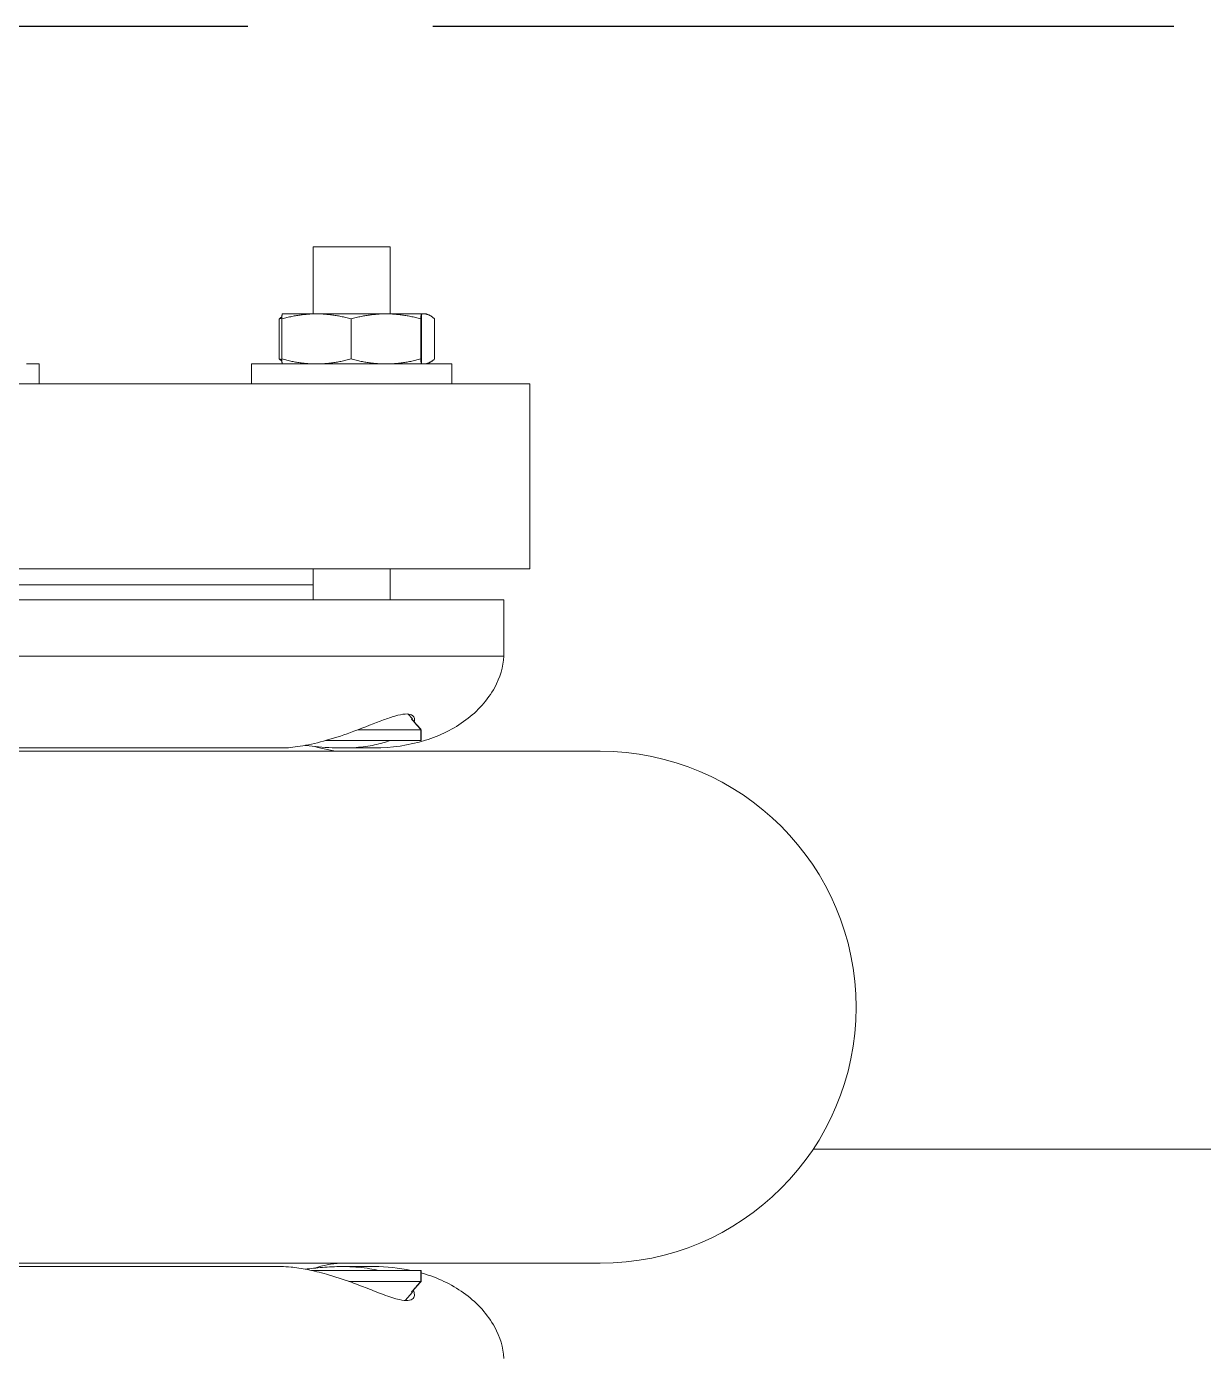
# Model space of a CAD drawing. Header units: inches. Extents: x 20 to 536, y 8 to 344.
# Drawn here: x 108.68 to 113.45, y 148.1 to 153.5 of the extents above; entities that cross this region are included whole.
import ezdxf

# ---------------------------------------------------------------- set-up
doc = ezdxf.new("R2010")
doc.units = ezdxf.units.IN
doc.header["$LTSCALE"] = 16
doc.header["$MEASUREMENT"] = 0
doc.linetypes.add('DASHED_SPACE', pattern=[0.2067, 0.1654, -0.0413])
doc.layers.add('Sketch Geometry (ANSI)', color=7, linetype='Continuous', lineweight=25)
doc.layers.add('Visible (ANSI)', color=7, linetype='Continuous', lineweight=50)

msp = doc.modelspace()

# ---------------------------------------------------------------- linework, layer by layer
at = {"layer": 'Sketch Geometry (ANSI)', "linetype": 'DASHED_SPACE', "ltscale": 1.133667}
msp.add_line((143.32397, 153.49688), (30.84607, 153.49688), dxfattribs=at)
at = {"layer": 'Visible (ANSI)', "linetype": 'Continuous', "lineweight": 18}
for p, q in [((110.15751, 152.60579), (109.84501, 152.60579)), ((109.84501, 152.33379), (109.84501, 152.60579)), ((110.15751, 152.33379), (110.15751, 152.60579)), ((109.70764, 152.31349), (109.70764, 152.1511)), ((109.71835, 152.31349), (109.71835, 152.1511)), ((109.71976, 152.33379), (109.71975, 152.33379)), ((109.85839, 152.33379), (109.71976, 152.33379)), ((110.13988, 152.33379), (109.85839, 152.33379)), ((109.99842, 152.31349), (109.99842, 152.1511)), ((110.28275, 152.33379), (110.13988, 152.33379)), ((110.28133, 152.31349), (110.28133, 152.1511)), ((110.28276, 152.33379), (110.28275, 152.33379)), ((110.29359, 152.33379), (110.28276, 152.33379)), ((110.28276, 152.33379), (110.28277, 152.33379)), ((110.28417, 152.31349), (110.28417, 152.1511)), ((110.30383, 152.33379), (110.29359, 152.33379)), ((110.30383, 152.33379), (110.31446, 152.32884)), ((110.33703, 152.31349), (110.33703, 152.1511)), ((110.30383, 152.13079), (110.31446, 152.13575)), ((108.73582, 152.13079), (108.68495, 152.13079)), ((108.73582, 152.13079), (108.73582, 152.05079)), ((110.40726, 152.13079), (109.59526, 152.13079)), ((109.59526, 152.13079), (109.59526, 152.05079)), ((109.71976, 152.13079), (109.71975, 152.1308)), ((110.28276, 152.13079), (110.28277, 152.1308)), ((110.40726, 152.13079), (110.40726, 152.05079)), ((107.88304, 152.05079), (110.72207, 152.05079)), ((110.72207, 152.05079), (110.72207, 151.30079)), ((107.90792, 151.30079), (110.72207, 151.30079)), ((109.84501, 151.17579), (109.84501, 151.30079)), ((110.15751, 151.17579), (110.15751, 151.30079)), ((108.4352, 151.23661), (109.84501, 151.23661)), ((107.94365, 151.17579), (110.61707, 151.17579)), ((110.61707, 151.17579), (110.61707, 150.94759)), ((107.95973, 150.94759), (110.61707, 150.94759)), ((110.23016, 150.71322), (110.24705, 150.69379)), ((110.24705, 150.69379), (110.24305, 150.69379)), ((110.28176, 150.64983), (110.02727, 150.64983)), ((110.28176, 150.60579), (110.28176, 150.64983)), ((110.28249, 150.64983), (110.28249, 150.60579)), ((108.50524, 150.57579), (109.71562, 150.57579)), ((110.28176, 150.60579), (109.8955, 150.60579)), ((109.96206, 150.57579), (110.09227, 150.57579)), ((110.28249, 150.60579), (110.28176, 150.60579)), ((111.00707, 150.56242), (107.85112, 150.56242)), ((113.56663, 148.95079), (111.86961, 148.95079)), ((107.60813, 148.48916), (111.00707, 148.48916)), ((109.71562, 148.47579), (108.50524, 148.47579)), ((110.09227, 148.47579), (109.96206, 148.47579)), ((109.83865, 148.45993), (110.28176, 148.45993)), ((109.989, 148.41589), (110.28176, 148.41589)), ((110.28176, 148.41589), (110.28176, 148.45993)), ((110.28176, 148.45993), (110.28249, 148.45993)), ((110.28249, 148.45993), (110.28249, 148.41589)), ((110.21779, 148.33827), (110.24705, 148.37193)), ((110.24305, 148.37193), (110.24705, 148.37193))]:
    msp.add_line(p, q, dxfattribs=at)
for centre, radius, start, end in [((110.32855, 150.96279), 0.28891, 330.65828, 356.98467), ((110.21493, 151.02666), 0.41925, 306.3851, 330.65828), ((110.14074, 151.12735), 0.54432, 286.97315, 306.3851), ((109.98069, 150.98048), 0.41885, 252.01179, 266.47155), ((110.09227, 151.28617), 0.71038, 270, 286.97315), ((111.00707, 149.52579), 1.03663, 270, 90), ((109.98069, 148.07111), 0.41885, 93.52845, 107.98821), ((110.09227, 147.76541), 0.71038, 77.86996, 90), ((110.09227, 147.76541), 0.71038, 73.02685, 74.46772), ((110.14074, 147.92424), 0.54432, 53.6149, 73.02685), ((110.21493, 148.02492), 0.41925, 29.34172, 53.6149), ((110.32855, 148.08879), 0.28891, 3.01533, 29.34172)]:
    msp.add_arc(centre, radius, start, end, dxfattribs=at)
for points, weights in [([(109.70764, 152.31349), (109.71334, 152.31846), (109.71871, 152.32217)], [1, 1.0090383393, 1.01377200719]), ([(109.71849, 152.31696), (109.71312, 152.31531), (109.70764, 152.31349)], [1.00602302446, 1.00329810217, 1]), ([(109.71835, 152.31349), (109.7191, 152.33349), (109.71975, 152.33379)], [1, 1.03735902917, 1.00117293374]), ([(109.85839, 152.33379), (109.7934, 152.33379), (109.71835, 152.31349)], [1, 1.0379548493, 1]), ([(109.99842, 152.31349), (109.92338, 152.33379), (109.85839, 152.33379)], [1, 1.0379548493, 1]), ([(110.13988, 152.33379), (110.07423, 152.33379), (109.99842, 152.31349)], [1, 1.0379548493, 1]), ([(110.28133, 152.31349), (110.20553, 152.33379), (110.13988, 152.33379)], [1, 1.0379548493, 1]), ([(110.28275, 152.33379), (110.28209, 152.33379), (110.28133, 152.31349)], [1, 1.0379548493, 1]), ([(110.28417, 152.31349), (110.28341, 152.33379), (110.28275, 152.33379)], [1, 1.0379548493, 1]), ([(110.29359, 152.33379), (110.28837, 152.33379), (110.28309, 152.33252)], [1, 1.00957055719, 1.01431456038]), ([(110.33703, 152.31349), (110.31375, 152.33379), (110.29359, 152.33379)], [1, 1.0379548493, 1]), ([(109.71871, 152.14242), (109.71334, 152.14613), (109.70764, 152.1511)], [1.01377200719, 1.0090383393, 1]), ([(109.70764, 152.1511), (109.71312, 152.14927), (109.71849, 152.14762)], [1, 1.00329810217, 1.00602302446]), ([(109.71975, 152.1308), (109.7191, 152.1311), (109.71835, 152.1511)], [1.00117293374, 1.03735902917, 1]), ([(109.71835, 152.1511), (109.7934, 152.13079), (109.85839, 152.13079)], [1, 1.0379548493, 1]), ([(109.85839, 152.13079), (109.92338, 152.13079), (109.99842, 152.1511)], [1, 1.0379548493, 1]), ([(109.99842, 152.1511), (110.07423, 152.13079), (110.13988, 152.13079)], [1, 1.0379548493, 1]), ([(110.13988, 152.13079), (110.20553, 152.13079), (110.28133, 152.1511)], [1, 1.0379548493, 1]), ([(110.28133, 152.1511), (110.28209, 152.13079), (110.28275, 152.13079)], [1, 1.0379548493, 1]), ([(110.28275, 152.13079), (110.28341, 152.13079), (110.28417, 152.1511)], [1, 1.0379548493, 1]), ([(110.29359, 152.13079), (110.31375, 152.13079), (110.33703, 152.1511)], [1, 1.0379548493, 1]), ([(110.28309, 152.13207), (110.28837, 152.13079), (110.29359, 152.13079)], [1.01431456038, 1.00957055719, 1]), ([(110.28176, 150.64983), (110.26101, 150.67344), (110.24305, 150.69379)], [1, 1.00267954782, 1]), ([(110.24379, 150.69379), (110.26174, 150.67344), (110.28249, 150.64983)], [1, 1.00267954782, 1]), ([(110.24305, 148.37193), (110.26101, 148.39229), (110.28176, 148.41589)], [1, 1.00267954782, 1]), ([(110.28249, 148.41589), (110.26174, 148.39229), (110.24379, 148.37193)], [1, 1.00267954782, 1])]:
    msp.add_rational_spline(points, weights, degree=2, dxfattribs=at)
for points, knots in [([(109.89892, 150.60674), (109.937, 150.61729), (109.97482, 150.6303), (110.05396, 150.65966), (110.09461, 150.6763), (110.12955, 150.68914)], [-0.67925569, -0.67925569, -0.67925569, -0.67925569, -0.37578314, -0.37578314, -0.00006534, -0.00006534, -0.00006534, -0.00006534]), ([(110.12955, 150.68914), (110.14627, 150.69529), (110.16172, 150.70066), (110.19206, 150.70957), (110.20625, 150.71258), (110.22899, 150.71403), (110.23763, 150.71275), (110.25222, 150.70551), (110.2561, 150.69819), (110.25538, 150.68914)], [-0.85353011, -0.85353011, -0.85353011, -0.85353011, -0.67393163, -0.67393163, -0.46245366, -0.46245366, -0.26480343, -0.26480343, -0.00021171, -0.00021171, -0.00021171, -0.00021171]), ([(109.71562, 150.57579), (109.71974, 150.57579), (109.72407, 150.57587), (109.74992, 150.57684), (109.77504, 150.57962), (109.8335, 150.58994), (109.86597, 150.59761), (109.89892, 150.60674)], [-0.55447413, -0.55447413, -0.55447413, -0.55447413, -0.50292016, -0.50292016, -0.26113756, -0.26113756, -0.00008871, -0.00008871, -0.00008871, -0.00008871]), ([(109.96206, 150.57579), (109.94863, 150.57579), (109.93529, 150.57612), (109.88414, 150.57839), (109.84872, 150.58215), (109.81584, 150.58613), (109.81457, 150.58629), (109.8133, 150.58644)], [-2.35265641, -2.35265641, -2.35265641, -2.35265641, -2.25525718, -2.25525718, -1.97449633, -1.97449633, -1.96310658, -1.96310658, -1.96310658, -1.96310658]), ([(110.15666, 150.60579), (110.13792, 150.59897), (110.11686, 150.59296), (110.07039, 150.58338), (110.04551, 150.57994), (110.00042, 150.57645), (109.98115, 150.57579), (109.96206, 150.57579)], [-2.86307566, -2.86307566, -2.86307566, -2.86307566, -2.67809903, -2.67809903, -2.49124018, -2.49124018, -2.35265641, -2.35265641, -2.35265641, -2.35265641]), ([(109.89892, 148.44485), (109.87287, 148.45207), (109.84704, 148.4584), (109.79831, 148.46821), (109.77595, 148.47165), (109.74078, 148.47513), (109.72739, 148.47579), (109.71562, 148.47579)], [-2.87154446, -2.87154446, -2.87154446, -2.87154446, -2.67809903, -2.67809903, -2.49124018, -2.49124018, -2.35265641, -2.35265641, -2.35265641, -2.35265641]), ([(109.8133, 148.46514), (109.83508, 148.46781), (109.85831, 148.47041), (109.90796, 148.47443), (109.93468, 148.47579), (109.96206, 148.47579)], [-0.96654955, -0.96654955, -0.96654955, -0.96654955, -0.76557992, -0.76557992, -0.55447413, -0.55447413, -0.55447413, -0.55447413]), ([(109.96206, 148.47579), (109.96874, 148.47579), (109.97547, 148.47571), (110.01391, 148.47474), (110.04498, 148.47197), (110.08654, 148.46496), (110.09816, 148.46259), (110.10927, 148.45993)], [-0.55447413, -0.55447413, -0.55447413, -0.55447413, -0.50292016, -0.50292016, -0.26113756, -0.26113756, -0.16173774, -0.16173774, -0.16173774, -0.16173774]), ([(110.12955, 148.36244), (110.10937, 148.36986), (110.08734, 148.37852), (110.04363, 148.39553), (110.02216, 148.40382), (109.96757, 148.42376), (109.93334, 148.43531), (109.89892, 148.44485)], [-0.67692567, -0.67692567, -0.67692567, -0.67692567, -0.46067482, -0.46067482, -0.27289869, -0.27289869, -0.00006387, -0.00006387, -0.00006387, -0.00006387]), ([(110.25538, 148.36244), (110.25587, 148.3563), (110.25423, 148.35093), (110.24613, 148.34201), (110.23892, 148.33901), (110.21959, 148.33756), (110.20801, 148.33884), (110.17598, 148.34607), (110.15415, 148.3534), (110.12955, 148.36244)], [-0.85353011, -0.85353011, -0.85353011, -0.85353011, -0.67393163, -0.67393163, -0.46245366, -0.46245366, -0.26480343, -0.26480343, -0.00021171, -0.00021171, -0.00021171, -0.00021171])]:
    msp.add_open_spline(points, degree=3, knots=knots, dxfattribs=at)
for points in [[(110.25538, 150.68914), (110.25521, 150.68692), (110.25476, 150.68458), (110.25405, 150.68216)], [(110.25003, 148.37901), (110.25321, 148.37307), (110.25499, 148.36747), (110.25538, 148.36244)]]:
    msp.add_open_spline(points, degree=3, dxfattribs=at)

doc.saveas('drawing.dxf')
